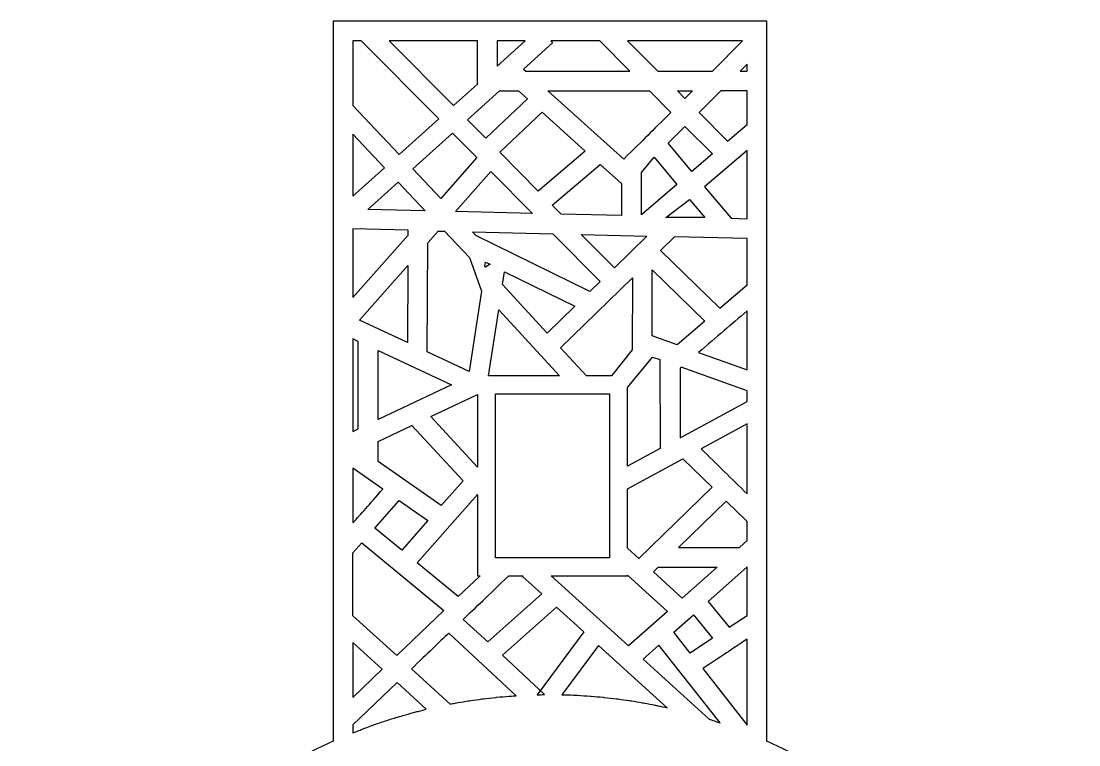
# Model space of a CAD drawing. Header units: centimetres. Extents: x -17.7 to -9.8, y -9 to 9.
# Drawn here: x -17.68 to -9.76, y 3.58 to 9 of the extents above; entities that cross this region are included whole.
import ezdxf

# ---------------------------------------------------------------- set-up
doc = ezdxf.new("R2010")
doc.units = ezdxf.units.CM
doc.header["$MEASUREMENT"] = 0
doc.layers.add('layer 1', color=7, linetype='Continuous')

msp = doc.modelspace()

# ---------------------------------------------------------------- linework, layer by layer
at = {"layer": 'layer 1', "color": 250}
for points, knots in [([(-15.34041, 9.00077), (-15.34041, 9.00077), (-12.09433, 9.00077), (-12.09433, 9.00077), (-12.09433, 9.00077), (-12.09433, 9.00077), (-12.09433, 3.6105), (-12.09433, 3.6105), (-12.09433, 3.6105), (-10.7191, 2.98876), (-9.75814, 1.60317), (-9.75814, 0.00028), (-9.75814, 0.00028), (-9.75814, -1.60261), (-10.7191, -2.98819), (-12.09433, -3.60993), (-12.09433, -3.60993), (-12.09433, -3.60993), (-12.09433, -9.00021), (-12.09433, -9.00021), (-12.09433, -9.00021), (-12.09433, -9.00021), (-15.34041, -9.00021), (-15.34041, -9.00021), (-15.34041, -9.00021), (-15.34041, -9.00021), (-15.34041, -3.60993), (-15.34041, -3.60993), (-15.34041, -3.60993), (-16.71565, -2.98819), (-17.67661, -1.60261), (-17.67661, 0.00028), (-17.67661, 0.00028), (-17.67661, 1.60317), (-16.71565, 2.98876), (-15.34041, 3.6105), (-15.34041, 3.6105), (-15.34041, 3.6105), (-15.34041, 9.00077), (-15.34041, 9.00077)], [0, 0, 0, 0, 0.0909091, 0.0909091, 0.0909091, 0.0909091, 0.1818182, 0.1818182, 0.1818182, 0.1818182, 0.2727273, 0.2727273, 0.2727273, 0.2727273, 0.3636364, 0.3636364, 0.3636364, 0.3636364, 0.4545455, 0.4545455, 0.4545455, 0.4545455, 0.5454545, 0.5454545, 0.5454545, 0.5454545, 0.6363636, 0.6363636, 0.6363636, 0.6363636, 0.7272727, 0.7272727, 0.7272727, 0.7272727, 0.8181818, 0.8181818, 0.8181818, 0.8181818, 1, 1, 1, 1]), ([(-15.19286, 8.36996), (-15.19286, 8.36996), (-15.19286, 8.85323), (-15.19286, 8.85323), (-15.19286, 8.85323), (-15.19286, 8.85323), (-15.13106, 8.85323), (-15.13106, 8.85323), (-15.13106, 8.85323), (-15.13106, 8.85323), (-14.55079, 8.26886), (-14.55079, 8.26886), (-14.55079, 8.26886), (-14.55079, 8.26886), (-14.84593, 8.00293), (-14.84593, 8.00293), (-14.84593, 8.00293), (-14.84593, 8.00293), (-15.19286, 8.36996), (-15.19286, 8.36996)], [0, 0, 0, 0, 0.1666667, 0.1666667, 0.1666667, 0.1666667, 0.3333333, 0.3333333, 0.3333333, 0.3333333, 0.5, 0.5, 0.5, 0.5, 0.6666667, 0.6666667, 0.6666667, 0.6666667, 1, 1, 1, 1]), ([(-14.92203, 8.85323), (-14.92203, 8.85323), (-14.26117, 8.85323), (-14.26117, 8.85323), (-14.26117, 8.85323), (-14.26117, 8.85323), (-14.26117, 8.5298), (-14.26117, 8.5298), (-14.26117, 8.5298), (-14.26117, 8.5298), (-14.44047, 8.36826), (-14.44047, 8.36826), (-14.44047, 8.36826), (-14.44047, 8.36826), (-14.92203, 8.85323), (-14.92203, 8.85323)], [0, 0, 0, 0, 0.2, 0.2, 0.2, 0.2, 0.4, 0.4, 0.4, 0.4, 0.6, 0.6, 0.6, 0.6, 1, 1, 1, 1]), ([(-14.11285, 8.85323), (-14.11285, 8.85323), (-13.90222, 8.85323), (-13.90222, 8.85323), (-13.90222, 8.85323), (-13.90222, 8.85323), (-14.11285, 8.66344), (-14.11285, 8.66344), (-14.11285, 8.66344), (-14.11285, 8.66344), (-14.11285, 8.85323), (-14.11285, 8.85323)], [0, 0, 0, 0, 0.25, 0.25, 0.25, 0.25, 0.5, 0.5, 0.5, 0.5, 1, 1, 1, 1]), ([(-13.71142, 8.85323), (-13.71142, 8.85323), (-13.34489, 8.85323), (-13.34489, 8.85323), (-13.34489, 8.85323), (-13.34489, 8.85323), (-13.11888, 8.62687), (-13.11888, 8.62687), (-13.11888, 8.62687), (-13.37839, 8.62687), (-13.6379, 8.62687), (-13.89741, 8.62687), (-13.89741, 8.62687), (-13.89741, 8.62687), (-13.91466, 8.64237), (-13.91466, 8.64237), (-13.91466, 8.64237), (-13.91466, 8.64237), (-13.69763, 8.83792), (-13.69763, 8.83792), (-13.69763, 8.83792), (-13.69763, 8.83792), (-13.71142, 8.85323), (-13.71142, 8.85323)], [0, 0, 0, 0, 0.1428571, 0.1428571, 0.1428571, 0.1428571, 0.2857143, 0.2857143, 0.2857143, 0.2857143, 0.4285714, 0.4285714, 0.4285714, 0.4285714, 0.5714286, 0.5714286, 0.5714286, 0.5714286, 0.7142857, 0.7142857, 0.7142857, 0.7142857, 1, 1, 1, 1]), ([(-13.13639, 8.85323), (-13.13639, 8.85323), (-12.27547, 8.85323), (-12.27547, 8.85323), (-12.27547, 8.85323), (-12.27547, 8.85323), (-12.50148, 8.62687), (-12.50148, 8.62687), (-12.50148, 8.62687), (-12.63778, 8.62687), (-12.77408, 8.62687), (-12.91038, 8.62687), (-12.91038, 8.62687), (-12.91038, 8.62687), (-13.13639, 8.85323), (-13.13639, 8.85323)], [0, 0, 0, 0, 0.2, 0.2, 0.2, 0.2, 0.4, 0.4, 0.4, 0.4, 0.6, 0.6, 0.6, 0.6, 1, 1, 1, 1]), ([(-12.24188, 8.67804), (-12.24188, 8.67804), (-12.24188, 8.62687), (-12.24188, 8.62687), (-12.24188, 8.62687), (-12.25891, 8.62687), (-12.27594, 8.62687), (-12.29297, 8.62687), (-12.29297, 8.62687), (-12.29297, 8.62687), (-12.24188, 8.67804), (-12.24188, 8.67804)], [0, 0, 0, 0, 0.25, 0.25, 0.25, 0.25, 0.5, 0.5, 0.5, 0.5, 1, 1, 1, 1]), ([(-14.1985, 8.12457), (-14.1985, 8.12457), (-13.88702, 8.4181), (-13.88702, 8.4181), (-13.88702, 8.4181), (-13.88702, 8.4181), (-13.95427, 8.47854), (-13.95427, 8.47854), (-13.95427, 8.47854), (-13.95427, 8.47854), (-14.09649, 8.47854), (-14.09649, 8.47854), (-14.09649, 8.47854), (-14.09649, 8.47854), (-14.33584, 8.26289), (-14.33584, 8.26289), (-14.33584, 8.26289), (-14.33584, 8.26289), (-14.1985, 8.12457), (-14.1985, 8.12457)], [0, 0, 0, 0, 0.1666667, 0.1666667, 0.1666667, 0.1666667, 0.3333333, 0.3333333, 0.3333333, 0.3333333, 0.5, 0.5, 0.5, 0.5, 0.6666667, 0.6666667, 0.6666667, 0.6666667, 1, 1, 1, 1]), ([(-13.16474, 7.96838), (-13.00663, 8.12488), (-12.96345, 8.16762), (-12.81216, 8.31737), (-12.81216, 8.31737), (-12.81216, 8.31737), (-12.97335, 8.47854), (-12.97335, 8.47854), (-12.97335, 8.47854), (-12.97335, 8.47854), (-13.73237, 8.47854), (-13.73237, 8.47854), (-13.73237, 8.47854), (-13.73237, 8.47854), (-13.16474, 7.96838), (-13.16474, 7.96838)], [0, 0, 0, 0, 0.2, 0.2, 0.2, 0.2, 0.4, 0.4, 0.4, 0.4, 0.6, 0.6, 0.6, 0.6, 1, 1, 1, 1]), ([(-12.70674, 8.42171), (-12.70674, 8.42171), (-12.64932, 8.47854), (-12.64932, 8.47854), (-12.64932, 8.47854), (-12.64932, 8.47854), (-12.76358, 8.47854), (-12.76358, 8.47854), (-12.76358, 8.47854), (-12.76358, 8.47854), (-12.70674, 8.42171), (-12.70674, 8.42171)], [0, 0, 0, 0, 0.25, 0.25, 0.25, 0.25, 0.5, 0.5, 0.5, 0.5, 1, 1, 1, 1]), ([(-12.24188, 8.47854), (-12.24188, 8.47854), (-12.24188, 8.2283), (-12.24188, 8.2283), (-12.24188, 8.2283), (-12.24188, 8.2283), (-12.38824, 8.10324), (-12.38824, 8.10324), (-12.38824, 8.10324), (-12.38824, 8.10324), (-12.60185, 8.31684), (-12.60185, 8.31684), (-12.60185, 8.31684), (-12.60185, 8.31684), (-12.43848, 8.47854), (-12.43848, 8.47854), (-12.43848, 8.47854), (-12.43848, 8.47854), (-12.24188, 8.47854), (-12.24188, 8.47854)], [0, 0, 0, 0, 0.1666667, 0.1666667, 0.1666667, 0.1666667, 0.3333333, 0.3333333, 0.3333333, 0.3333333, 0.5, 0.5, 0.5, 0.5, 0.6666667, 0.6666667, 0.6666667, 0.6666667, 1, 1, 1, 1]), ([(-13.77632, 8.31861), (-13.77632, 8.31861), (-14.09395, 8.01929), (-14.09395, 8.01929), (-14.09395, 8.01929), (-14.09395, 8.01929), (-13.80506, 7.72835), (-13.80506, 7.72835), (-13.80506, 7.72835), (-13.80506, 7.72835), (-13.45366, 8.02862), (-13.45366, 8.02862), (-13.45366, 8.02862), (-13.45366, 8.02862), (-13.77632, 8.31861), (-13.77632, 8.31861)], [0, 0, 0, 0, 0.2, 0.2, 0.2, 0.2, 0.4, 0.4, 0.4, 0.4, 0.6, 0.6, 0.6, 0.6, 1, 1, 1, 1]), ([(-14.26429, 7.98032), (-14.26429, 7.98032), (-14.44616, 8.16348), (-14.44616, 8.16348), (-14.44616, 8.16348), (-14.44616, 8.16348), (-14.74402, 7.89511), (-14.74402, 7.89511), (-14.74402, 7.89511), (-14.74402, 7.89511), (-14.53526, 7.67426), (-14.53526, 7.67426), (-14.53526, 7.67426), (-14.53526, 7.67426), (-14.26429, 7.98032), (-14.26429, 7.98032)], [0, 0, 0, 0, 0.2, 0.2, 0.2, 0.2, 0.4, 0.4, 0.4, 0.4, 0.6, 0.6, 0.6, 0.6, 1, 1, 1, 1]), ([(-12.70727, 8.21249), (-12.70727, 8.21249), (-12.83262, 8.08843), (-12.83262, 8.08843), (-12.83262, 8.08843), (-12.83262, 8.08843), (-12.65467, 7.87557), (-12.65467, 7.87557), (-12.65467, 7.87557), (-12.65467, 7.87557), (-12.50135, 8.00659), (-12.50135, 8.00659), (-12.50135, 8.00659), (-12.50135, 8.00659), (-12.70727, 8.21249), (-12.70727, 8.21249)], [0, 0, 0, 0, 0.2, 0.2, 0.2, 0.2, 0.4, 0.4, 0.4, 0.4, 0.6, 0.6, 0.6, 0.6, 1, 1, 1, 1]), ([(-15.19286, 7.69035), (-15.19286, 7.69035), (-15.19286, 8.15403), (-15.19286, 8.15403), (-15.19286, 8.15403), (-15.19286, 8.15403), (-14.95616, 7.90362), (-14.95616, 7.90362), (-14.95616, 7.90362), (-14.95616, 7.90362), (-15.19286, 7.69035), (-15.19286, 7.69035)], [0, 0, 0, 0, 0.25, 0.25, 0.25, 0.25, 0.5, 0.5, 0.5, 0.5, 1, 1, 1, 1]), ([(-12.24188, 8.03321), (-12.24188, 8.03321), (-12.24188, 7.52223), (-12.24188, 7.52223), (-12.24188, 7.52223), (-12.24188, 7.52223), (-12.36171, 7.52513), (-12.36171, 7.52513), (-12.36171, 7.52513), (-12.36171, 7.52513), (-12.55954, 7.76178), (-12.55954, 7.76178), (-12.55954, 7.76178), (-12.55954, 7.76178), (-12.24188, 8.03321), (-12.24188, 8.03321)], [0, 0, 0, 0, 0.2, 0.2, 0.2, 0.2, 0.4, 0.4, 0.4, 0.4, 0.6, 0.6, 0.6, 0.6, 1, 1, 1, 1]), ([(-13.18188, 7.54497), (-13.18188, 7.54497), (-13.18188, 7.78436), (-13.18188, 7.78436), (-13.18188, 7.78436), (-13.18188, 7.78436), (-13.34238, 7.92861), (-13.34238, 7.92861), (-13.34238, 7.92861), (-13.34238, 7.92861), (-13.70025, 7.6228), (-13.70025, 7.6228), (-13.70025, 7.6228), (-13.70025, 7.6228), (-13.63382, 7.5559), (-13.63382, 7.5559), (-13.63382, 7.5559), (-13.63382, 7.5559), (-13.18188, 7.54497), (-13.18188, 7.54497)], [0, 0, 0, 0, 0.1666667, 0.1666667, 0.1666667, 0.1666667, 0.3333333, 0.3333333, 0.3333333, 0.3333333, 0.5, 0.5, 0.5, 0.5, 0.6666667, 0.6666667, 0.6666667, 0.6666667, 1, 1, 1, 1]), ([(-13.03355, 7.7074), (-13.03355, 7.7074), (-13.03355, 7.55183), (-13.03355, 7.55183), (-13.03355, 7.55183), (-13.03355, 7.55183), (-12.76744, 7.77921), (-12.76744, 7.77921), (-12.76744, 7.77921), (-12.76744, 7.77921), (-12.93841, 7.98371), (-12.93841, 7.98371), (-12.93841, 7.98371), (-12.93841, 7.98371), (-13.03339, 7.86907), (-13.03339, 7.86907), (-13.03339, 7.86907), (-13.03339, 7.86907), (-13.03355, 7.7074), (-13.03355, 7.7074)], [0, 0, 0, 0, 0.1666667, 0.1666667, 0.1666667, 0.1666667, 0.3333333, 0.3333333, 0.3333333, 0.3333333, 0.5, 0.5, 0.5, 0.5, 0.6666667, 0.6666667, 0.6666667, 0.6666667, 1, 1, 1, 1]), ([(-13.84799, 7.56108), (-13.84799, 7.56108), (-14.15956, 7.87486), (-14.15956, 7.87486), (-14.15956, 7.87486), (-14.15956, 7.87486), (-14.42501, 7.57503), (-14.42501, 7.57503), (-14.42501, 7.57503), (-14.42501, 7.57503), (-13.84799, 7.56108), (-13.84799, 7.56108)], [0, 0, 0, 0, 0.25, 0.25, 0.25, 0.25, 0.5, 0.5, 0.5, 0.5, 1, 1, 1, 1]), ([(-14.65073, 7.58049), (-14.65073, 7.58049), (-14.85425, 7.7958), (-14.85425, 7.7958), (-14.85425, 7.7958), (-14.85425, 7.7958), (-15.08164, 7.59091), (-15.08164, 7.59091), (-15.08164, 7.59091), (-15.08164, 7.59091), (-14.65073, 7.58049), (-14.65073, 7.58049)], [0, 0, 0, 0, 0.25, 0.25, 0.25, 0.25, 0.5, 0.5, 0.5, 0.5, 1, 1, 1, 1]), ([(-12.55903, 7.5299), (-12.55903, 7.5299), (-12.67231, 7.66541), (-12.67231, 7.66541), (-12.67231, 7.66541), (-12.67231, 7.66541), (-12.84967, 7.53175), (-12.84967, 7.53175), (-12.84967, 7.53175), (-12.84967, 7.53175), (-12.55903, 7.5299), (-12.55903, 7.5299)], [0, 0, 0, 0, 0.25, 0.25, 0.25, 0.25, 0.5, 0.5, 0.5, 0.5, 1, 1, 1, 1]), ([(-15.19286, 6.9315), (-15.19286, 6.9315), (-15.19286, 7.44523), (-15.19286, 7.44523), (-15.19286, 7.44523), (-15.19286, 7.44523), (-14.77991, 7.43525), (-14.77991, 7.43525), (-14.77991, 7.43525), (-14.77991, 7.43525), (-14.78014, 7.39767), (-14.78014, 7.39767), (-14.78014, 7.39767), (-14.78014, 7.39767), (-15.19286, 6.9315), (-15.19286, 6.9315)], [0, 0, 0, 0, 0.2, 0.2, 0.2, 0.2, 0.4, 0.4, 0.4, 0.4, 0.6, 0.6, 0.6, 0.6, 1, 1, 1, 1]), ([(-14.22954, 6.9803), (-14.22954, 6.9803), (-14.32026, 7.23087), (-14.32026, 7.23087), (-14.32026, 7.23087), (-14.32026, 7.23087), (-14.5072, 7.42865), (-14.5072, 7.42865), (-14.5072, 7.42865), (-14.5072, 7.42865), (-14.55362, 7.42977), (-14.55362, 7.42977), (-14.55362, 7.42977), (-14.55362, 7.42977), (-14.63215, 7.34107), (-14.63215, 7.34107), (-14.63215, 7.34107), (-14.63215, 7.34107), (-14.63702, 6.52628), (-14.63702, 6.52628), (-14.63702, 6.52628), (-14.63702, 6.52628), (-14.3219, 6.37876), (-14.3219, 6.37876), (-14.3219, 6.37876), (-14.3219, 6.37876), (-14.22954, 6.9803), (-14.22954, 6.9803)], [0, 0, 0, 0, 0.125, 0.125, 0.125, 0.125, 0.25, 0.25, 0.25, 0.25, 0.375, 0.375, 0.375, 0.375, 0.5, 0.5, 0.5, 0.5, 0.625, 0.625, 0.625, 0.625, 0.75, 0.75, 0.75, 0.75, 1, 1, 1, 1]), ([(-13.34185, 7.05136), (-13.34185, 7.05136), (-13.69704, 7.40906), (-13.69704, 7.40906), (-13.69704, 7.40906), (-13.69704, 7.40906), (-14.29833, 7.4236), (-14.29833, 7.4236), (-14.29833, 7.4236), (-14.29833, 7.4236), (-14.27195, 7.3957), (-14.27195, 7.3957), (-14.27195, 7.3957), (-14.27195, 7.3957), (-13.41885, 6.97646), (-13.41885, 6.97646), (-13.41885, 6.97646), (-13.41885, 6.97646), (-13.34185, 7.05136), (-13.34185, 7.05136)], [0, 0, 0, 0, 0.1666667, 0.1666667, 0.1666667, 0.1666667, 0.3333333, 0.3333333, 0.3333333, 0.3333333, 0.5, 0.5, 0.5, 0.5, 0.6666667, 0.6666667, 0.6666667, 0.6666667, 1, 1, 1, 1]), ([(-12.99227, 7.39201), (-12.99227, 7.39201), (-13.48286, 7.40388), (-13.48286, 7.40388), (-13.48286, 7.40388), (-13.48286, 7.40388), (-13.23553, 7.15479), (-13.23553, 7.15479), (-13.23553, 7.15479), (-13.23553, 7.15479), (-12.9917, 7.392), (-12.9917, 7.392), (-12.9917, 7.392), (-12.9917, 7.392), (-12.99227, 7.39201), (-12.99227, 7.39201)], [0, 0, 0, 0, 0.2, 0.2, 0.2, 0.2, 0.4, 0.4, 0.4, 0.4, 0.6, 0.6, 0.6, 0.6, 1, 1, 1, 1]), ([(-12.24188, 7.37386), (-12.24188, 7.37386), (-12.24188, 7.02654), (-12.24188, 7.02654), (-12.24188, 7.02654), (-12.24188, 7.02654), (-12.44564, 6.85243), (-12.44564, 6.85243), (-12.44564, 6.85243), (-12.44564, 6.85243), (-12.88938, 7.28461), (-12.88938, 7.28461), (-12.88938, 7.28461), (-12.88938, 7.28461), (-12.78415, 7.38698), (-12.78415, 7.38698), (-12.78415, 7.38698), (-12.78415, 7.38698), (-12.24188, 7.37386), (-12.24188, 7.37386)], [0, 0, 0, 0, 0.1666667, 0.1666667, 0.1666667, 0.1666667, 0.3333333, 0.3333333, 0.3333333, 0.3333333, 0.5, 0.5, 0.5, 0.5, 0.6666667, 0.6666667, 0.6666667, 0.6666667, 1, 1, 1, 1]), ([(-14.78149, 7.1724), (-14.78149, 7.1724), (-15.14358, 6.76341), (-15.14358, 6.76341), (-15.14358, 6.76341), (-15.14358, 6.76341), (-14.78494, 6.59552), (-14.78494, 6.59552), (-14.78494, 6.59552), (-14.78494, 6.59552), (-14.78149, 7.1724), (-14.78149, 7.1724)], [0, 0, 0, 0, 0.25, 0.25, 0.25, 0.25, 0.5, 0.5, 0.5, 0.5, 1, 1, 1, 1]), ([(-14.20499, 7.16521), (-14.20499, 7.16521), (-14.19925, 7.15898), (-14.19925, 7.15898), (-14.19925, 7.15898), (-14.19925, 7.15898), (-14.16564, 7.18083), (-14.16564, 7.18083), (-14.16564, 7.18083), (-14.16564, 7.18083), (-14.2, 7.19771), (-14.2, 7.19771), (-14.2, 7.19771), (-14.2, 7.19771), (-14.20499, 7.16521), (-14.20499, 7.16521)], [0, 0, 0, 0, 0.2, 0.2, 0.2, 0.2, 0.4, 0.4, 0.4, 0.4, 0.6, 0.6, 0.6, 0.6, 1, 1, 1, 1]), ([(-12.95194, 7.1385), (-12.95194, 7.1385), (-12.95194, 6.64468), (-12.95194, 6.64468), (-12.95194, 6.64468), (-12.95194, 6.64468), (-12.76634, 6.57839), (-12.76634, 6.57839), (-12.76634, 6.57839), (-12.76634, 6.57839), (-12.55888, 6.75567), (-12.55888, 6.75567), (-12.55888, 6.75567), (-12.55888, 6.75567), (-12.95194, 7.1385), (-12.95194, 7.1385)], [0, 0, 0, 0, 0.2, 0.2, 0.2, 0.2, 0.4, 0.4, 0.4, 0.4, 0.6, 0.6, 0.6, 0.6, 1, 1, 1, 1]), ([(-13.73853, 6.66547), (-13.73853, 6.66547), (-13.53171, 6.86666), (-13.53171, 6.86666), (-13.53171, 6.86666), (-13.53171, 6.86666), (-14.05742, 7.125), (-14.05742, 7.125), (-14.05742, 7.125), (-14.05742, 7.125), (-14.07227, 7.0284), (-14.07227, 7.0284), (-14.07227, 7.0284), (-14.07227, 7.0284), (-13.73853, 6.66547), (-13.73853, 6.66547)], [0, 0, 0, 0, 0.2, 0.2, 0.2, 0.2, 0.4, 0.4, 0.4, 0.4, 0.6, 0.6, 0.6, 0.6, 1, 1, 1, 1]), ([(-13.10027, 7.07945), (-13.10027, 7.07945), (-13.63809, 6.55625), (-13.63809, 6.55625), (-13.63809, 6.55625), (-13.63809, 6.55625), (-13.4449, 6.34615), (-13.4449, 6.34615), (-13.4449, 6.34615), (-13.4449, 6.34615), (-13.25691, 6.34615), (-13.25691, 6.34615), (-13.25691, 6.34615), (-13.25691, 6.34615), (-13.10149, 6.53946), (-13.10149, 6.53946), (-13.10149, 6.53946), (-13.10149, 6.53946), (-13.10027, 7.07945), (-13.10027, 7.07945)], [0, 0, 0, 0, 0.1666667, 0.1666667, 0.1666667, 0.1666667, 0.3333333, 0.3333333, 0.3333333, 0.3333333, 0.5, 0.5, 0.5, 0.5, 0.6666667, 0.6666667, 0.6666667, 0.6666667, 1, 1, 1, 1]), ([(-13.6464, 6.34615), (-13.6464, 6.34615), (-14.10113, 6.84066), (-14.10113, 6.84066), (-14.10113, 6.84066), (-14.10113, 6.84066), (-14.17715, 6.34615), (-14.17715, 6.34615), (-14.17715, 6.34615), (-14.17715, 6.34615), (-13.6464, 6.34615), (-13.6464, 6.34615)], [0, 0, 0, 0, 0.25, 0.25, 0.25, 0.25, 0.5, 0.5, 0.5, 0.5, 1, 1, 1, 1]), ([(-12.24188, 6.83145), (-12.24188, 6.83145), (-12.24188, 6.39107), (-12.24188, 6.39107), (-12.24188, 6.39107), (-12.24188, 6.39107), (-12.60533, 6.52089), (-12.60533, 6.52089), (-12.60533, 6.52089), (-12.46347, 6.6421), (-12.36497, 6.72627), (-12.24188, 6.83145)], [0, 0, 0, 0, 0.25, 0.25, 0.25, 0.25, 0.5, 0.5, 0.5, 0.5, 1, 1, 1, 1]), ([(-15.19286, 5.92898), (-15.19286, 5.92898), (-15.19286, 6.62271), (-15.19286, 6.62271), (-15.19286, 6.62271), (-15.19286, 6.62271), (-15.15239, 6.60376), (-15.15239, 6.60376), (-15.15239, 6.60376), (-15.15239, 6.60376), (-15.15239, 5.94812), (-15.15239, 5.94812), (-15.15239, 5.94812), (-15.15239, 5.94812), (-15.19286, 5.92898), (-15.19286, 5.92898)], [0, 0, 0, 0, 0.2, 0.2, 0.2, 0.2, 0.4, 0.4, 0.4, 0.4, 0.6, 0.6, 0.6, 0.6, 1, 1, 1, 1]), ([(-14.45572, 6.27763), (-14.45572, 6.27763), (-15.00407, 6.53433), (-15.00407, 6.53433), (-15.00407, 6.53433), (-15.00407, 6.53433), (-15.00407, 6.01827), (-15.00407, 6.01827), (-15.00407, 6.01827), (-15.00407, 6.01827), (-14.45572, 6.27763), (-14.45572, 6.27763)], [0, 0, 0, 0, 0.25, 0.25, 0.25, 0.25, 0.5, 0.5, 0.5, 0.5, 1, 1, 1, 1]), ([(-12.94994, 6.48647), (-12.94994, 6.48647), (-13.13747, 6.25789), (-13.13747, 6.25789), (-13.13747, 6.25789), (-13.13747, 6.25789), (-13.13747, 5.66846), (-13.13747, 5.66846), (-13.13747, 5.66846), (-13.13747, 5.66846), (-12.89159, 5.80191), (-12.89159, 5.80191), (-12.89159, 5.80191), (-12.89159, 5.80191), (-12.89633, 6.46732), (-12.89633, 6.46732), (-12.89633, 6.46732), (-12.89633, 6.46732), (-12.94994, 6.48647), (-12.94994, 6.48647)], [0, 0, 0, 0, 0.1666667, 0.1666667, 0.1666667, 0.1666667, 0.3333333, 0.3333333, 0.3333333, 0.3333333, 0.5, 0.5, 0.5, 0.5, 0.6666667, 0.6666667, 0.6666667, 0.6666667, 1, 1, 1, 1]), ([(-12.24188, 6.23357), (-12.24188, 6.23357), (-12.24188, 6.15451), (-12.24188, 6.15451), (-12.24188, 6.15451), (-12.24188, 6.15451), (-12.74326, 5.88241), (-12.74326, 5.88241), (-12.74326, 5.88241), (-12.74326, 5.88241), (-12.74326, 6.40302), (-12.74326, 6.40302), (-12.74326, 6.40302), (-12.74326, 6.40302), (-12.73532, 6.40981), (-12.73532, 6.40981), (-12.73532, 6.40981), (-12.73532, 6.40981), (-12.24188, 6.23357), (-12.24188, 6.23357)], [0, 0, 0, 0, 0.1666667, 0.1666667, 0.1666667, 0.1666667, 0.3333333, 0.3333333, 0.3333333, 0.3333333, 0.5, 0.5, 0.5, 0.5, 0.6666667, 0.6666667, 0.6666667, 0.6666667, 1, 1, 1, 1]), ([(-14.2599, 6.20618), (-14.2599, 6.20618), (-14.61045, 6.04037), (-14.61045, 6.04037), (-14.61045, 6.04037), (-14.61045, 6.04037), (-14.2599, 5.66304), (-14.2599, 5.66304), (-14.2599, 5.66304), (-14.2599, 5.66304), (-14.2599, 6.20618), (-14.2599, 6.20618)], [0, 0, 0, 0, 0.25, 0.25, 0.25, 0.25, 0.5, 0.5, 0.5, 0.5, 1, 1, 1, 1]), ([(-13.27231, 4.98455), (-13.27231, 4.98455), (-13.27231, 5.42652), (-13.27231, 5.42652), (-13.27231, 5.42652), (-13.27231, 5.42652), (-13.27231, 5.59528), (-13.27231, 5.59528), (-13.27231, 5.59528), (-13.27231, 5.59528), (-13.27231, 6.21131), (-13.27231, 6.21131), (-13.27231, 6.21131), (-13.55188, 6.21131), (-13.8114, 6.21131), (-14.12506, 6.21131), (-14.12506, 6.21131), (-14.12506, 6.21131), (-14.12506, 5.13248), (-14.12506, 5.13248), (-14.12506, 5.13248), (-14.12506, 5.13248), (-14.12506, 4.98455), (-14.12506, 4.98455), (-14.12506, 4.98455), (-14.12506, 4.98455), (-13.27231, 4.98455), (-13.27231, 4.98455)], [0, 0, 0, 0, 0.125, 0.125, 0.125, 0.125, 0.25, 0.25, 0.25, 0.25, 0.375, 0.375, 0.375, 0.375, 0.5, 0.5, 0.5, 0.5, 0.625, 0.625, 0.625, 0.625, 0.75, 0.75, 0.75, 0.75, 1, 1, 1, 1]), ([(-14.7511, 5.97385), (-14.7511, 5.97385), (-15.00407, 5.8542), (-15.00407, 5.8542), (-15.00407, 5.8542), (-15.00407, 5.8542), (-15.00407, 5.70439), (-15.00407, 5.70439), (-15.00407, 5.70439), (-15.00407, 5.70439), (-14.53231, 5.37399), (-14.53231, 5.37399), (-14.53231, 5.37399), (-14.53231, 5.37399), (-14.36706, 5.56045), (-14.36706, 5.56045), (-14.36706, 5.56045), (-14.36706, 5.56045), (-14.7511, 5.97385), (-14.7511, 5.97385)], [0, 0, 0, 0, 0.1666667, 0.1666667, 0.1666667, 0.1666667, 0.3333333, 0.3333333, 0.3333333, 0.3333333, 0.5, 0.5, 0.5, 0.5, 0.6666667, 0.6666667, 0.6666667, 0.6666667, 1, 1, 1, 1]), ([(-12.24188, 5.98574), (-12.24188, 5.98574), (-12.24188, 5.46239), (-12.24188, 5.46239), (-12.24188, 5.46239), (-12.35693, 5.57513), (-12.46675, 5.68274), (-12.5856, 5.7992), (-12.5856, 5.7992), (-12.5856, 5.7992), (-12.24188, 5.98574), (-12.24188, 5.98574)], [0, 0, 0, 0, 0.25, 0.25, 0.25, 0.25, 0.5, 0.5, 0.5, 0.5, 1, 1, 1, 1]), ([(-12.50432, 5.51189), (-12.50432, 5.51189), (-12.72199, 5.72518), (-12.72199, 5.72518), (-12.72199, 5.72518), (-12.72199, 5.72518), (-13.13747, 5.4997), (-13.13747, 5.4997), (-13.13747, 5.4997), (-13.13747, 5.4997), (-13.13747, 5.05488), (-13.13747, 5.05488), (-13.13747, 5.05488), (-13.13747, 5.05488), (-13.05304, 4.97808), (-13.05304, 4.97808), (-13.05304, 4.97808), (-13.05304, 4.97808), (-12.50432, 5.51189), (-12.50432, 5.51189)], [0, 0, 0, 0, 0.1666667, 0.1666667, 0.1666667, 0.1666667, 0.3333333, 0.3333333, 0.3333333, 0.3333333, 0.5, 0.5, 0.5, 0.5, 0.6666667, 0.6666667, 0.6666667, 0.6666667, 1, 1, 1, 1]), ([(-15.19286, 5.24428), (-15.19286, 5.24428), (-15.19286, 5.65553), (-15.19286, 5.65553), (-15.19286, 5.65553), (-15.19286, 5.65553), (-14.96836, 5.4983), (-14.96836, 5.4983), (-14.96836, 5.4983), (-15.07547, 5.37711), (-15.12905, 5.31649), (-15.19286, 5.24428)], [0, 0, 0, 0, 0.25, 0.25, 0.25, 0.25, 0.5, 0.5, 0.5, 0.5, 1, 1, 1, 1]), ([(-14.82728, 5.04024), (-14.82728, 5.04024), (-14.63117, 5.26213), (-14.63117, 5.26213), (-14.63117, 5.26213), (-14.63117, 5.26213), (-14.84609, 5.41266), (-14.84609, 5.41266), (-14.84609, 5.41266), (-14.84609, 5.41266), (-15.02899, 5.20572), (-15.02899, 5.20572), (-15.02899, 5.20572), (-15.02899, 5.20572), (-14.82728, 5.04024), (-14.82728, 5.04024)], [0, 0, 0, 0, 0.2, 0.2, 0.2, 0.2, 0.4, 0.4, 0.4, 0.4, 0.6, 0.6, 0.6, 0.6, 1, 1, 1, 1]), ([(-14.2599, 5.45753), (-14.2599, 5.45753), (-14.71247, 4.94606), (-14.71247, 4.94606), (-14.71247, 4.94606), (-14.71247, 4.94606), (-14.40394, 4.69295), (-14.40394, 4.69295), (-14.40394, 4.69295), (-14.40394, 4.69295), (-14.24002, 4.84971), (-14.24002, 4.84971), (-14.24002, 4.84971), (-14.24002, 4.84971), (-14.2599, 4.84971), (-14.2599, 4.84971), (-14.2599, 4.84971), (-14.2599, 4.84971), (-14.2599, 5.45753), (-14.2599, 5.45753)], [0, 0, 0, 0, 0.1666667, 0.1666667, 0.1666667, 0.1666667, 0.3333333, 0.3333333, 0.3333333, 0.3333333, 0.5, 0.5, 0.5, 0.5, 0.6666667, 0.6666667, 0.6666667, 0.6666667, 1, 1, 1, 1]), ([(-12.24188, 5.25474), (-12.24188, 5.25474), (-12.24188, 5.11233), (-12.24188, 5.11233), (-12.24188, 5.11233), (-12.24188, 5.11233), (-12.29891, 5.06175), (-12.29891, 5.06175), (-12.29891, 5.06175), (-12.29891, 5.06175), (-12.75433, 5.06175), (-12.75433, 5.06175), (-12.75433, 5.06175), (-12.75433, 5.06175), (-12.39835, 5.40805), (-12.39835, 5.40805), (-12.39835, 5.40805), (-12.39835, 5.40805), (-12.24188, 5.25474), (-12.24188, 5.25474)], [0, 0, 0, 0, 0.1666667, 0.1666667, 0.1666667, 0.1666667, 0.3333333, 0.3333333, 0.3333333, 0.3333333, 0.5, 0.5, 0.5, 0.5, 0.6666667, 0.6666667, 0.6666667, 0.6666667, 1, 1, 1, 1]), ([(-14.8653, 4.25174), (-14.8653, 4.25174), (-14.51192, 4.58968), (-14.51192, 4.58968), (-14.51192, 4.58968), (-14.51192, 4.58968), (-15.12728, 5.09451), (-15.12728, 5.09451), (-15.12728, 5.09451), (-15.12728, 5.09451), (-15.19286, 5.02031), (-15.19286, 5.02031), (-15.19286, 5.02031), (-15.19286, 5.02031), (-15.19286, 4.54973), (-15.19286, 4.54973), (-15.19286, 4.54973), (-15.19286, 4.54973), (-14.8653, 4.25174), (-14.8653, 4.25174)], [0, 0, 0, 0, 0.1666667, 0.1666667, 0.1666667, 0.1666667, 0.3333333, 0.3333333, 0.3333333, 0.3333333, 0.5, 0.5, 0.5, 0.5, 0.6666667, 0.6666667, 0.6666667, 0.6666667, 1, 1, 1, 1]), ([(-12.46615, 4.91343), (-12.46615, 4.91343), (-12.9068, 4.91343), (-12.9068, 4.91343), (-12.9068, 4.91343), (-12.9068, 4.91343), (-12.94313, 4.87809), (-12.94313, 4.87809), (-12.94313, 4.87809), (-12.94313, 4.87809), (-12.72734, 4.68178), (-12.72734, 4.68178), (-12.72734, 4.68178), (-12.72734, 4.68178), (-12.46615, 4.91343), (-12.46615, 4.91343)], [0, 0, 0, 0, 0.2, 0.2, 0.2, 0.2, 0.4, 0.4, 0.4, 0.4, 0.6, 0.6, 0.6, 0.6, 1, 1, 1, 1]), ([(-12.24188, 4.91343), (-12.24188, 4.91343), (-12.24188, 4.55199), (-12.24188, 4.55199), (-12.24188, 4.55199), (-12.24188, 4.55199), (-12.37621, 4.46307), (-12.37621, 4.46307), (-12.37621, 4.46307), (-12.37621, 4.46307), (-12.53253, 4.65631), (-12.53253, 4.65631), (-12.53253, 4.65631), (-12.53253, 4.65631), (-12.24261, 4.91343), (-12.24261, 4.91343), (-12.24261, 4.91343), (-12.24261, 4.91343), (-12.24188, 4.91343), (-12.24188, 4.91343)], [0, 0, 0, 0, 0.1666667, 0.1666667, 0.1666667, 0.1666667, 0.3333333, 0.3333333, 0.3333333, 0.3333333, 0.5, 0.5, 0.5, 0.5, 0.6666667, 0.6666667, 0.6666667, 0.6666667, 1, 1, 1, 1]), ([(-14.18276, 4.35521), (-14.18276, 4.35521), (-13.7787, 4.71356), (-13.7787, 4.71356), (-13.7787, 4.71356), (-13.7787, 4.71356), (-13.92261, 4.84448), (-13.92261, 4.84448), (-13.92261, 4.84448), (-13.92261, 4.84448), (-13.91785, 4.84971), (-13.91785, 4.84971), (-13.91785, 4.84971), (-13.91785, 4.84971), (-14.02541, 4.84971), (-14.02541, 4.84971), (-14.02541, 4.84971), (-14.18456, 4.69751), (-14.27392, 4.61206), (-14.36713, 4.52292), (-14.36713, 4.52292), (-14.36713, 4.52292), (-14.18276, 4.35521), (-14.18276, 4.35521)], [0, 0, 0, 0, 0.1428571, 0.1428571, 0.1428571, 0.1428571, 0.2857143, 0.2857143, 0.2857143, 0.2857143, 0.4285714, 0.4285714, 0.4285714, 0.4285714, 0.5714286, 0.5714286, 0.5714286, 0.5714286, 0.7142857, 0.7142857, 0.7142857, 0.7142857, 1, 1, 1, 1]), ([(-13.13041, 4.32431), (-13.13041, 4.32431), (-12.83895, 4.5828), (-12.83895, 4.5828), (-12.83895, 4.5828), (-12.83895, 4.5828), (-13.13747, 4.85437), (-13.13747, 4.85437), (-13.13747, 4.85437), (-13.13747, 4.85437), (-13.13747, 4.84971), (-13.13747, 4.84971), (-13.13747, 4.84971), (-13.13747, 4.84971), (-13.70794, 4.84971), (-13.70794, 4.84971), (-13.70794, 4.84971), (-13.70794, 4.84971), (-13.13041, 4.32431), (-13.13041, 4.32431)], [0, 0, 0, 0, 0.1666667, 0.1666667, 0.1666667, 0.1666667, 0.3333333, 0.3333333, 0.3333333, 0.3333333, 0.5, 0.5, 0.5, 0.5, 0.6666667, 0.6666667, 0.6666667, 0.6666667, 1, 1, 1, 1]), ([(-13.75955, 3.95928), (-13.7773, 3.95909), (-13.79503, 3.95879), (-13.81273, 3.95837), (-13.81273, 3.95837), (-13.81273, 3.95837), (-13.46505, 4.42823), (-13.46505, 4.42823), (-13.46505, 4.42823), (-13.46505, 4.42823), (-13.66835, 4.61318), (-13.66835, 4.61318), (-13.66835, 4.61318), (-13.66835, 4.61318), (-14.07242, 4.25482), (-14.07242, 4.25482), (-14.07242, 4.25482), (-14.07242, 4.25482), (-13.75955, 3.95928), (-13.75955, 3.95928)], [0, 0, 0, 0, 0.1666667, 0.1666667, 0.1666667, 0.1666667, 0.3333333, 0.3333333, 0.3333333, 0.3333333, 0.5, 0.5, 0.5, 0.5, 0.6666667, 0.6666667, 0.6666667, 0.6666667, 1, 1, 1, 1]), ([(-12.50046, 4.38083), (-12.50046, 4.38083), (-12.64361, 4.55779), (-12.64361, 4.55779), (-12.64361, 4.55779), (-12.64361, 4.55779), (-12.79075, 4.42729), (-12.79075, 4.42729), (-12.79075, 4.42729), (-12.79075, 4.42729), (-12.66678, 4.27073), (-12.66678, 4.27073), (-12.66678, 4.27073), (-12.66678, 4.27073), (-12.50046, 4.38083), (-12.50046, 4.38083)], [0, 0, 0, 0, 0.2, 0.2, 0.2, 0.2, 0.4, 0.4, 0.4, 0.4, 0.6, 0.6, 0.6, 0.6, 1, 1, 1, 1]), ([(-14.0181, 3.94813), (-14.02021, 3.94797), (-14.02232, 3.94781), (-14.02443, 3.94765), (-14.02443, 3.94765), (-14.05528, 3.94526), (-14.08603, 3.94251), (-14.11669, 3.93941), (-14.11669, 3.93941), (-14.11974, 3.9391), (-14.12279, 3.93879), (-14.12584, 3.93848), (-14.12584, 3.93848), (-14.15535, 3.93542), (-14.18477, 3.93204), (-14.21409, 3.92834), (-14.21409, 3.92834), (-14.21839, 3.9278), (-14.22268, 3.92725), (-14.22698, 3.92669), (-14.22698, 3.92669), (-14.25497, 3.92306), (-14.28287, 3.91913), (-14.31068, 3.91492), (-14.31068, 3.91492), (-14.31629, 3.91407), (-14.3219, 3.91321), (-14.3275, 3.91233), (-14.3275, 3.91233), (-14.35381, 3.90823), (-14.38003, 3.90386), (-14.40616, 3.89924), (-14.40616, 3.89924), (-14.41324, 3.89799), (-14.42032, 3.89672), (-14.42739, 3.89542), (-14.42739, 3.89542), (-14.44019, 3.89309), (-14.45296, 3.89069), (-14.46572, 3.88823), (-14.46572, 3.88823), (-14.46572, 3.88823), (-14.75532, 4.15169), (-14.75532, 4.15169), (-14.75532, 4.15169), (-14.63229, 4.26935), (-14.54637, 4.35152), (-14.47458, 4.42016), (-14.47458, 4.42016), (-14.47458, 4.42016), (-13.97022, 3.95147), (-13.97022, 3.95147), (-13.97022, 3.95147), (-13.98621, 3.95045), (-14.00217, 3.94934), (-14.0181, 3.94813)], [0, 0, 0, 0, 0.0666667, 0.0666667, 0.0666667, 0.0666667, 0.1333333, 0.1333333, 0.1333333, 0.1333333, 0.2, 0.2, 0.2, 0.2, 0.2666667, 0.2666667, 0.2666667, 0.2666667, 0.3333333, 0.3333333, 0.3333333, 0.3333333, 0.4, 0.4, 0.4, 0.4, 0.4666667, 0.4666667, 0.4666667, 0.4666667, 0.5333333, 0.5333333, 0.5333333, 0.5333333, 0.6, 0.6, 0.6, 0.6, 0.6666667, 0.6666667, 0.6666667, 0.6666667, 0.7333333, 0.7333333, 0.7333333, 0.7333333, 0.8, 0.8, 0.8, 0.8, 0.8666667, 0.8666667, 0.8666667, 0.8666667, 1, 1, 1, 1]), ([(-12.24188, 4.37411), (-12.24188, 4.37411), (-12.24188, 3.73165), (-12.24188, 3.73165), (-12.24188, 3.73165), (-12.24188, 3.73165), (-12.57437, 4.15403), (-12.57437, 4.15403), (-12.57437, 4.15403), (-12.32427, 4.31958), (-12.37799, 4.28401), (-12.24188, 4.37411)], [0, 0, 0, 0, 0.25, 0.25, 0.25, 0.25, 0.5, 0.5, 0.5, 0.5, 1, 1, 1, 1]), ([(-15.19286, 3.93849), (-15.19286, 3.93849), (-15.19286, 4.34922), (-15.19286, 4.34922), (-15.19286, 4.34922), (-15.19286, 4.34922), (-14.97276, 4.14898), (-14.97276, 4.14898), (-14.97276, 4.14898), (-14.97276, 4.14898), (-15.19286, 3.93849), (-15.19286, 3.93849)], [0, 0, 0, 0, 0.25, 0.25, 0.25, 0.25, 0.5, 0.5, 0.5, 0.5, 1, 1, 1, 1]), ([(-12.9091, 3.8762), (-12.91697, 3.87784), (-12.92485, 3.87946), (-12.93273, 3.88106), (-12.93273, 3.88106), (-12.95792, 3.88617), (-12.98319, 3.89103), (-13.00855, 3.89565), (-13.00855, 3.89565), (-13.01491, 3.89681), (-13.02128, 3.89796), (-13.02766, 3.89908), (-13.02766, 3.89908), (-13.05443, 3.90383), (-13.08129, 3.9083), (-13.10824, 3.9125), (-13.10824, 3.9125), (-13.11326, 3.91328), (-13.11828, 3.91405), (-13.12331, 3.91481), (-13.12331, 3.91481), (-13.15153, 3.91909), (-13.17984, 3.92308), (-13.20825, 3.92676), (-13.20825, 3.92676), (-13.21221, 3.92727), (-13.21618, 3.92778), (-13.22014, 3.92828), (-13.22014, 3.92828), (-13.2497, 3.93202), (-13.27936, 3.93543), (-13.30912, 3.9385), (-13.30912, 3.9385), (-13.31198, 3.9388), (-13.31484, 3.93909), (-13.31771, 3.93938), (-13.31771, 3.93938), (-13.34845, 3.94249), (-13.37931, 3.94525), (-13.41025, 3.94764), (-13.41025, 3.94764), (-13.41235, 3.94781), (-13.41445, 3.94797), (-13.41654, 3.94813), (-13.41654, 3.94813), (-13.44823, 3.95053), (-13.48002, 3.95256), (-13.5119, 3.9542), (-13.5119, 3.9542), (-13.51335, 3.95428), (-13.5148, 3.95435), (-13.51625, 3.95443), (-13.51625, 3.95443), (-13.54866, 3.95607), (-13.58117, 3.95731), (-13.61378, 3.95815), (-13.61378, 3.95815), (-13.61489, 3.95818), (-13.616, 3.95821), (-13.61711, 3.95824), (-13.61711, 3.95824), (-13.62079, 3.95833), (-13.62448, 3.95842), (-13.62816, 3.9585), (-13.62816, 3.9585), (-13.62816, 3.9585), (-13.35487, 4.32799), (-13.35487, 4.32799), (-13.35487, 4.32799), (-13.35487, 4.32799), (-12.84118, 3.86137), (-12.84118, 3.86137), (-12.84118, 3.86137), (-12.86375, 3.86651), (-12.88639, 3.87145), (-12.9091, 3.8762)], [0, 0, 0, 0, 0.05, 0.05, 0.05, 0.05, 0.1, 0.1, 0.1, 0.1, 0.15, 0.15, 0.15, 0.15, 0.2, 0.2, 0.2, 0.2, 0.25, 0.25, 0.25, 0.25, 0.3, 0.3, 0.3, 0.3, 0.35, 0.35, 0.35, 0.35, 0.4, 0.4, 0.4, 0.4, 0.45, 0.45, 0.45, 0.45, 0.5, 0.5, 0.5, 0.5, 0.55, 0.55, 0.55, 0.55, 0.6, 0.6, 0.6, 0.6, 0.65, 0.65, 0.65, 0.65, 0.7, 0.7, 0.7, 0.7, 0.75, 0.75, 0.75, 0.75, 0.8, 0.8, 0.8, 0.8, 0.85, 0.85, 0.85, 0.85, 0.9, 0.9, 0.9, 0.9, 1, 1, 1, 1]), ([(-12.44462, 3.74906), (-12.45474, 3.75251), (-12.46495, 3.75577), (-12.47511, 3.75914), (-12.47511, 3.75914), (-12.48986, 3.76404), (-12.50465, 3.76886), (-12.51948, 3.7736), (-12.51948, 3.7736), (-12.52182, 3.77434), (-12.52414, 3.77514), (-12.52649, 3.77588), (-12.52649, 3.77588), (-12.52649, 3.77588), (-13.02006, 4.22392), (-13.02006, 4.22392), (-13.02006, 4.22392), (-13.02006, 4.22392), (-12.90189, 4.32872), (-12.90189, 4.32872), (-12.90189, 4.32872), (-12.90189, 4.32872), (-12.44462, 3.74906), (-12.44462, 3.74906)], [0, 0, 0, 0, 0.1428571, 0.1428571, 0.1428571, 0.1428571, 0.2857143, 0.2857143, 0.2857143, 0.2857143, 0.4285714, 0.4285714, 0.4285714, 0.4285714, 0.5714286, 0.5714286, 0.5714286, 0.5714286, 0.7142857, 0.7142857, 0.7142857, 0.7142857, 1, 1, 1, 1]), ([(-14.68795, 3.83865), (-14.69953, 3.83571), (-14.71108, 3.83272), (-14.72262, 3.82968), (-14.72262, 3.82968), (-14.74164, 3.82466), (-14.76061, 3.81951), (-14.77952, 3.81422), (-14.77952, 3.81422), (-14.79287, 3.81049), (-14.80619, 3.80669), (-14.81948, 3.80282), (-14.81948, 3.80282), (-14.83671, 3.7978), (-14.85389, 3.79267), (-14.87103, 3.78742), (-14.87103, 3.78742), (-14.88583, 3.78289), (-14.9006, 3.77827), (-14.91533, 3.77357), (-14.91533, 3.77357), (-14.93051, 3.76873), (-14.94566, 3.76379), (-14.96077, 3.75877), (-14.96077, 3.75877), (-14.97721, 3.7533), (-14.99359, 3.74773), (-15.00993, 3.74206), (-15.00993, 3.74206), (-15.02358, 3.73732), (-15.03719, 3.73251), (-15.05077, 3.72763), (-15.05077, 3.72763), (-15.06817, 3.72137), (-15.08552, 3.71499), (-15.10281, 3.70849), (-15.10281, 3.70849), (-15.11515, 3.70386), (-15.12745, 3.69917), (-15.13972, 3.69442), (-15.13972, 3.69442), (-15.1575, 3.68754), (-15.17521, 3.68054), (-15.19286, 3.67341), (-15.19286, 3.67341), (-15.19286, 3.67341), (-15.19286, 3.73202), (-15.19286, 3.73202), (-15.19286, 3.73202), (-15.19286, 3.73202), (-14.86278, 4.04893), (-14.86278, 4.04893), (-14.86278, 4.04893), (-14.86278, 4.04893), (-14.64368, 3.84961), (-14.64368, 3.84961), (-14.64368, 3.84961), (-14.65847, 3.84604), (-14.67322, 3.84238), (-14.68795, 3.83865)], [0, 0, 0, 0, 0.0625, 0.0625, 0.0625, 0.0625, 0.125, 0.125, 0.125, 0.125, 0.1875, 0.1875, 0.1875, 0.1875, 0.25, 0.25, 0.25, 0.25, 0.3125, 0.3125, 0.3125, 0.3125, 0.375, 0.375, 0.375, 0.375, 0.4375, 0.4375, 0.4375, 0.4375, 0.5, 0.5, 0.5, 0.5, 0.5625, 0.5625, 0.5625, 0.5625, 0.625, 0.625, 0.625, 0.625, 0.6875, 0.6875, 0.6875, 0.6875, 0.75, 0.75, 0.75, 0.75, 0.8125, 0.8125, 0.8125, 0.8125, 0.875, 0.875, 0.875, 0.875, 1, 1, 1, 1])]:
    msp.add_open_spline(points, degree=3, knots=knots, dxfattribs=at)

doc.saveas('drawing.dxf')
